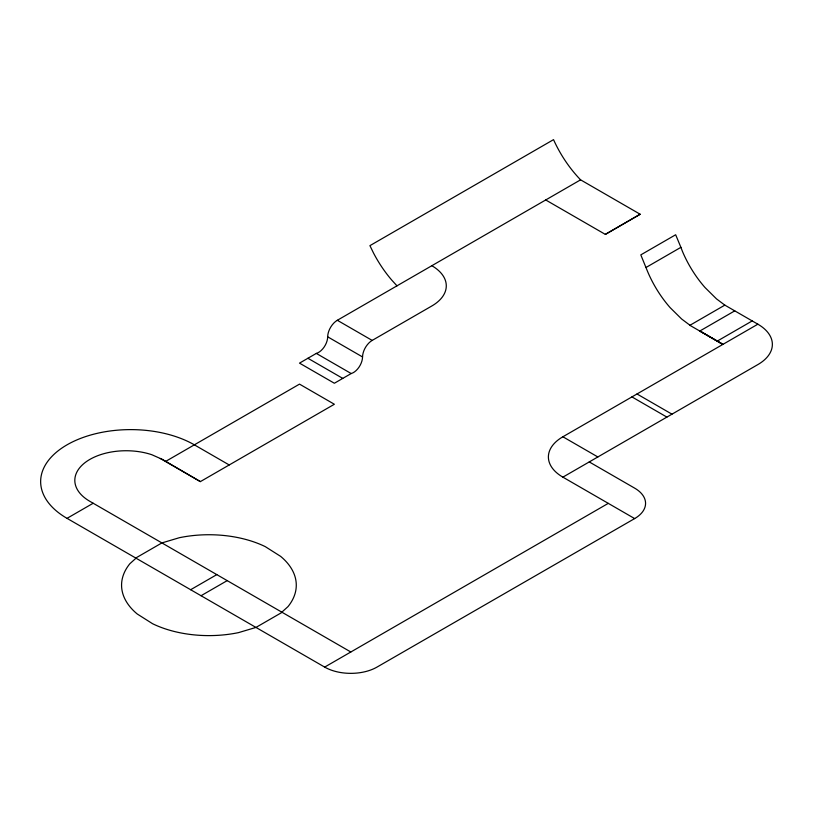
<?xml version="1.0" encoding="UTF-8"?>
<svg xmlns="http://www.w3.org/2000/svg" width="813" height="813" viewBox="0 0 813 813"><rect width="100%" height="100%" fill="white"/><g stroke="black" fill="none" stroke-linecap="round" stroke-linejoin="round"><path stroke-width="1.22" d="M136.015 558.185L129.867 563.724A87.357 50.436 0 0 0 137.214 613.978L152.57 623.713A87.357 50.436 0 0 0 238.555 632.616L255.953 627.433L282.111 612.321M281.837 612.169L287.985 606.62A87.357 50.436 0 0 0 280.627 556.366L265.272 546.631A87.357 50.436 0 0 0 179.287 537.728L161.899 542.921L135.741 558.023M757.868 324.194L562.881 436.774A49.451 28.546 0 0 0 562.881 477.15L757.868 364.58A49.451 28.546 0 0 0 757.868 324.194L724.83 305.129L689.881 325.322L722.899 344.387L699.902 330.982M545.726 199.968L605.339 234.388L640.146 214.226M431.845 265.719A49.298 28.465 0 0 1 431.845 305.973L372.181 340.413A13.628 7.866 -60 0 0 362.547 356.948A12.866 7.429 -60 0 1 351.186 373.543L334.367 383.248L299.509 363.126L316.318 353.411A12.866 7.429 -60 0 0 327.69 336.826A13.628 7.866 -60 0 1 329.021 330.556L329.722 328.95A13.628 7.866 -60 0 1 337.324 320.281L580.584 179.836L640.197 214.256L605.339 234.388M229.215 464.965L194.348 444.833A90.04 51.981 0 0 0 67.022 444.833A90.04 51.981 0 0 0 67.022 518.348L93.18 503.247M165.74 461.357L299.509 384.122L334.367 404.254L200.374 481.611L160.303 458.481M646.04 267.467L680.898 247.335L675.664 234.754L640.807 254.876L647.544 271.41A78.851 45.528 60 0 0 670.146 307.649L681.66 319.021L689.973 325.251M190.649 589.72L216.807 574.618M201.045 595.726L227.203 580.624M734.759 310.861L699.79 331.043L722.899 344.387M717.34 341.054L752.198 320.932M67.022 518.348L324.672 667.097L608.276 503.359M589.252 461.926L634.648 488.135A37.296 21.534 0 0 1 634.648 518.582L376.988 667.097A36.992 21.362 0 0 1 324.672 667.097M637.006 393.98L671.965 414.163M631.925 396.907L666.894 417.099M562.881 436.774L597.85 456.957M337.324 320.281L372.181 340.413M327.69 336.826L362.547 356.948M562.881 477.15L634.648 518.582M316.318 353.411L351.186 373.543M307.914 358.269L342.771 378.391M350.83 651.996L89.837 501.316A51.321 29.634 0 0 1 85.416 462.333A51.321 29.634 0 0 1 151.787 454.711L162.417 459.416L200.374 481.611M724.83 305.129L716.517 298.899L705.003 287.517A78.851 45.528 60 0 1 682.402 251.288L680.898 247.335M396.978 285.841L391.683 280.018A84.826 48.973 60 0 1 373.502 253.006L369.925 245.648L553.531 139.643A84.826 48.973 60 0 0 580.584 179.836"/></g></svg>
